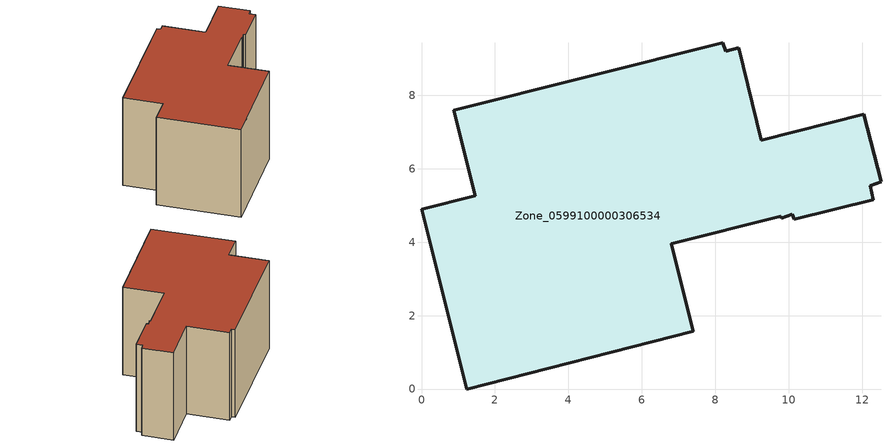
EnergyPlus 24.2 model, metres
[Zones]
Zone_0599100000306534
 floor ground (C_G): 9.26,6.78 12.05,7.49 12.52,5.65 12.22,5.54 12.3,5.16 10.15,4.62 10.09,4.76 9.79,4.65 9.78,4.7 6.81,3.96 7.4,1.57 1.23,0 0,4.9 1.46,5.26 0.88,7.59 8.2,9.43 8.29,9.21 8.64,9.29 z0
 wall outside (C_F): 9.79,4.65 10.09,4.76 10.15,4.62 12.3,5.16 12.22,5.54 12.52,5.65 12.05,7.49 9.26,6.78 8.64,9.29 8.29,9.21 8.2,9.43 0.88,7.59 1.46,5.26 0,4.9 1.23,0 7.4,1.57 6.81,3.96 9.78,4.7 9.79,4.65 z0:5.99
 roof outside (C_R): 12.05,7.49 9.26,6.78 8.64,9.29 8.29,9.21 8.2,9.43 0.88,7.59 1.46,5.26 0,4.9 1.23,0 7.4,1.57 6.81,3.96 9.78,4.7 9.79,4.65 10.09,4.76 10.15,4.62 12.3,5.16 12.22,5.54 12.52,5.65 z5.99
[BUILDING]
Pand.0599100000306534: North Axis=0; Terrain=City; Loads Convergence Tolerance Value=0.04; Temperature Convergence Tolerance Value=0.4; Solar Distribution=FullExterior; Maximum Number of Warmup Days=25; Minimum Number of Warmup Days=1
[Site:Location]
Rotterdam.The.Hague.AP_ZH_NLD Design_Conditions: Latitude=51.96; Longitude=4.45; Time Zone=1; Elevation=-4.5
[SITE:GROUNDTEMPERATURE:BUILDINGSURFACE]
18, 18, 18, 18, 18, 18, 18, 18, 18, 18, 18, 18
[MATERIAL] Thermal Absorptance=0.9; Solar Absorptance=0.7; Visible Absorptance=0.7
Name | Roughness | Thickness | Conductivity | Density | Specific Heat
G.TC.1965-1974 | MediumSmooth | 0.15 | 0.882353 | 540 | 1210
F.TC.1965-1974 | Rough | 0.3 | 0.697674 | 1920 | 840
R.TC.1965-1974 | MediumRough | 0.2 | 0.232558 | 1500 | 1000
[CONSTRUCTION]
C_G: G.TC.1965-1974
C_F: F.TC.1965-1974
C_R: R.TC.1965-1974
[ZONE]
Zone_0599100000306534: Type=1; Multiplier=1; Ceiling Height=Autocalculate; Volume=Autocalculate; Floor Area=autocalculate; Part of Total Floor Area=Yes
[ZONEINFILTRATION:DESIGNFLOWRATE]
Infil_Zone_0599100000306534: Zone or ZoneList or Space or SpaceList=Zone_0599100000306534; Schedule=AlwaysOn; Design Flow Rate Calculation Method=Flow/Area; Flow Rate per Floor Area=0.003; Constant Term Coefficient=1; Temperature Term Coefficient=0; Velocity Term Coefficient=0; Velocity Squared Term Coefficient=0
[HVACTEMPLATE:ZONE:IDEALLOADSAIRSYSTEM]
Zone_0599100000306534: Maximum Heating Supply Air Temperature=50; Minimum Cooling Supply Air Temperature=13; Maximum Heating Supply Air Humidity Ratio=0.0156; Minimum Cooling Supply Air Humidity Ratio=0.0077; Heating Limit=NoLimit; Cooling Limit=NoLimit; Dehumidification Control Type=ConstantSensibleHeatRatio; Cooling Sensible Heat Ratio=0.7; Dehumidification Setpoint=60; Humidification Control Type=None; Humidification Setpoint=30; Outdoor Air Method=None; Outdoor Air Flow Rate per Person=0.00944; Outdoor Air Flow Rate per Zone Floor Area=0; Outdoor Air Flow Rate per Zone=0; Demand Controlled Ventilation Type=None; Outdoor Air Economizer Type=NoEconomizer; Heat Recovery Type=None; Sensible Heat Recovery Effectiveness=0.7; Latent Heat Recovery Effectiveness=0.65
[ZONECONTROL:THERMOSTAT]
ThermostatControl_Zone_0599100000306534: Zone or ZoneList=Zone_0599100000306534; Control Type Schedule=DualSetpointControlType; Control 1=Thermostat_Zone_0599100000306534; Temperature Difference Between Cutout And Setpoint=0
[THERMOSTATSETPOINT:DUALSETPOINT]
Thermostat_Zone_0599100000306534: Heating Setpoint Temperature Schedule=HeatingSetpoint_Zone_0599100000306534; Cooling Setpoint Temperature Schedule=CoolingSetpoint_Zone_0599100000306534
[SCHEDULE:COMPACT]
HeatingSetpoint_Zone_0599100000306534: Through: 12/31, For: AllDays, Until: 24:00, 21
CoolingSetpoint_Zone_0599100000306534: Through: 12/31, For: AllDays, Until: 24:00, 24
DualSetpointControlType: Through: 12/31, For: AllDays, Until: 24:00, 4
AlwaysOn: Through: 12/31, For: AllDays, Until: 24:00, 1
